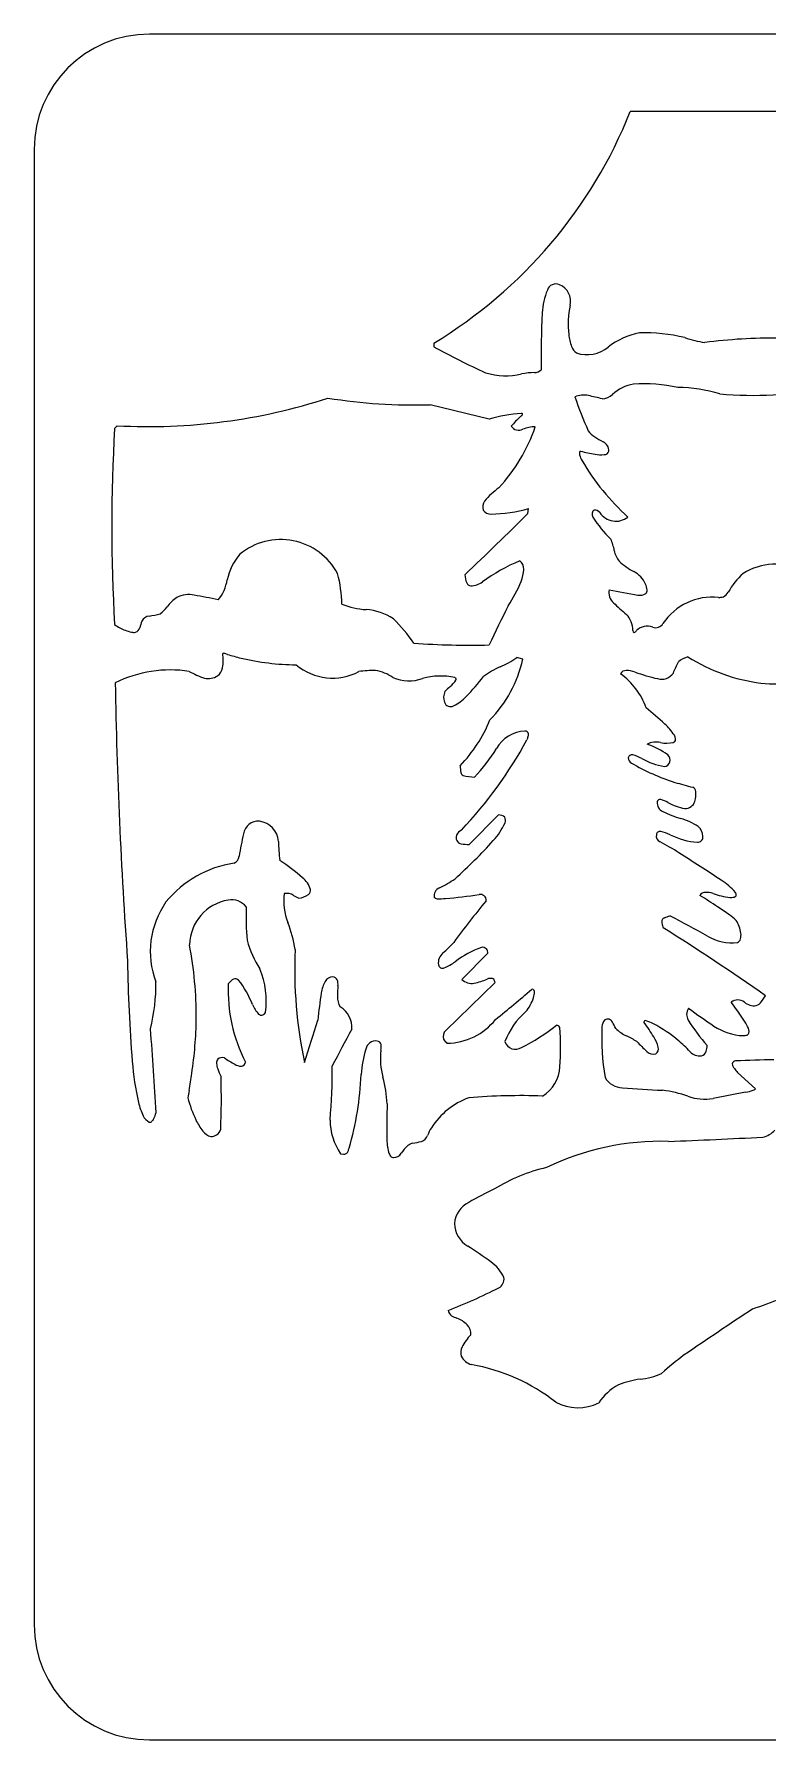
# Model space of a CAD drawing. Extents: x 0 to 14.9, y 0 to 7.4.
# Drawn here: x 0 to 3.18, y 0 to 7.4 of the extents above; entities that cross this region are included whole.
import ezdxf

# ---------------------------------------------------------------- set-up
doc = ezdxf.new("R2010")
doc.units = 0
doc.layers.add('WHITE', color=7, linetype='CONTINUOUS')

msp = doc.modelspace()

# ---------------------------------------------------------------- linework, layer by layer
at = {"layer": 'WHITE', "linetype": 'CONTINUOUS'}
for p, q in [((14.449212, 7.396474), (0.5, 7.396474)), ((6.786495, 7.060508), (2.583557, 7.060508)), ((0, 6.896474), (0, 0.5)), ((1.731921, 6.056591), (1.731921, 6.040942)), ((1.971525, 5.727059), (1.716295, 5.789564)), ((0.359779, 5.698412), (0.348955, 5.685783)), ((2.139927, 5.317192), (2.143126, 5.339586)), ((2.118275, 4.685765), (2.091327, 4.693115)), ((2.013195, 4.010764), (1.885372, 3.882941)), ((1.73785, 3.649308), (1.734175, 3.652352)), ((1.854331, 3.297165), (1.965839, 3.411151)), ((0.841219, 3.27893), (0.852397, 3.290578)), ((1.784595, 3.0764), (1.997569, 3.284139)), ((3.152593, 3.201877), (3.169546, 3.226842)), ((3.049048, 2.893705), (3.126582, 2.823526)), ((3.126582, 2.823526), (3.123976, 2.820089)), ((3.083067, 2.80843), (2.942456, 2.781004)), ((1.32824, 2.541887), (1.340612, 2.540319)), ((0.5, 0), (14.449212, 0))]:
    msp.add_line(p, q, dxfattribs=at)
for centre, radius, start, end in [((0.5, 6.896474), 0.5, 90, 180), ((0.662673, 7.826835), 2.068104, -58.867524, -21.749277), ((2.26062, 6.274715), 0.038346, 64.307228, 161.507977), ((2.248057, 6.237924), 0.077085, -13.102262, 67.750744), ((2.512588, 6.171512), 0.310557, 158.193081, 177.04813), ((2.672508, 6.139817), 0.358556, 167.004025, 187.325274), ((5.455535, 6.006899), 3.258102, 176.822308, 181.165657), ((2.536966, 6.119854), 0.22159, -173.325883, -159.458042), ((2.681285, 5.793543), 0.31277, 100.733678, 128.208175), ((2.643139, 5.331058), 0.770045, 76.751573, 91.496119), ((3.015345, 6.685808), 0.636064, -107.922075, -99.841384), ((3.210577, 3.712609), 2.366098, 89.606143, 97.380627), ((3.131544, 8.556136), 2.878393, -119.0945, -114.086865), ((2.381088, 6.059139), 0.054362, -161.732502, -123.823734), ((2.396673, 6.149191), 0.142773, -108.729593, -50.32131), ((2.043937, 6.200476), 0.285714, -107.754725, -76.0297), ((2.174057, 5.587453), 0.341283, 90.97489, 100.320678), ((2.165689, 5.978412), 0.049792, -87.051933, -49.378174), ((2.629147, 5.700793), 0.18103, 100.101333, 132.758917), ((2.643432, 5.236516), 0.644147, 76.854533, 94.098244), ((2.792734, 5.265109), 0.598682, 72.615265, 90.268688), ((3.113973, 7.409325), 1.579311, -95.17173, -78.361044), ((0.494359, 8.216663), 2.521845, -93.059068, -72.00248), ((1.645279, 8.127599), 2.339113, -99.1442, -88.260229), ((2.381161, 5.742051), 0.089474, 76.158795, 114.572742), ((3.838473, 6.325241), 1.576519, -161.439327, -155.710327), ((1.958415, 3.777225), 2.099226, 76.13061, 77.785147), ((2.461442, 5.878839), 0.063592, -89.839977, -45.210006), ((2.177347, 4.9737), 0.780968, 94.891768, 105.280623), ((2.29765, 5.51591), 0.291811, 130.531653, 141.940241), ((2.100198, 5.717784), 0.039076, -145.775856, -62.911889), ((2.084623, 5.766661), 0.037227, -51.076522, -31.112779), ((2.111776, 5.747213), 0.004723, 2.575664, 102.535238), ((7.671933, 5.26136), 7.335267, 176.682978, 183.321563), ((1.449047, 5.945084), 0.765635, -42.399474, -19.207163), ((2.166847, 5.572518), 0.120797, 87.525002, 113.856293), ((2.471202, 5.721636), 0.0829, -147.20956, -120.039307), ((7.809013, 14.621427), 10.460679, -120.946739, -120.716913), ((2.446635, 5.588052), 0.044608, -0.653345, 64.651786), ((2.394353, 5.580549), 0.03131, 174.765451, 195.649433), ((2.367959, 5.583186), 0.00479, 87.759767, 177.372201), ((2.466153, 5.598638), 0.105344, -165.411185, -150.45523), ((2.593167, 6.512934), 0.951939, -103.673031, -99.818708), ((2.457545, 5.731588), 0.158911, -99.677724, -85.12268), ((2.471402, 5.594163), 0.020913, -90.949378, -18.453743), ((3.289831, 6.088501), 1.063662, -149.377391, -132.360712), ((2.195542, 5.16905), 0.316668, 124.882985, 140.151029), ((1.990767, 5.345134), 0.046795, 145.020649, 196.909869), ((1.979735, 5.358765), 0.043365, -141.081331, -89.588242), ((1.973168, 5.923709), 0.608346, -89.352148, -73.776959), ((2.433326, 5.319192), 0.0148, 115.777502, 177.586285), ((2.428429, 5.300618), 0.031938, 43.90848, 92.762523), ((-12.553141, 20.176489), 20.897008, -46.364002, -45.32228), ((2.450593, 5.315131), 0.032394, 171.686313, 205.508177), ((2.945925, 5.651524), 0.630803, -146.26228, -135.122941), ((2.521323, 5.36702), 0.082717, -147.657039, -51.213231), ((1.069024, 4.926136), 0.278954, 27.958951, 129.64589), ((2.328543, 5.125828), 0.188486, 9.548717, 25.319322), ((1.084508, 4.977752), 0.253095, 139.854182, 168.09794), ((2.414277, 4.376116), 0.798876, 112.827348, 126.17049), ((2.076551, 5.076558), 0.045376, -1.60841, 52.220698), ((2.609232, 5.172628), 0.096077, -170.696385, -140.185389), ((2.746684, 5.340687), 0.311983, -132.619427, -118.229704), ((0.664766, 5.056482), 0.174121, -40.613785, -8.764826), ((0.752977, 4.912868), 0.580597, 1.187991, 14.365657), ((1.957023, 5.051872), 0.089676, 179.585295, 203.258714), ((1.972834, 5.080039), 0.14915, -22.268698, -1.826768), ((2.545811, 4.964434), 0.114537, 24.425679, 62.265497), ((3.251606, 4.85042), 0.273572, 130.930624, 152.657089), ((3.215938, 4.827582), 0.270722, 64.749372, 122.025065), ((0.670878, 4.847505), 0.118556, 78.734368, 116.263062), ((0.338552, 2.924563), 2.069967, 77.205845, 80.111243), ((1.89537, 5.026235), 0.022924, -154.760333, -98.275468), ((1.88616, 5.103068), 0.099693, -86.601128, -55.387019), ((1.533734, 5.262798), 0.624764, -33.511724, -22.519151), ((2.545802, 4.973568), 0.055164, 165.466165, 230.65175), ((3.101225, 7.867682), 2.943912, -101.935304, -99.467923), ((2.624735, 5.011304), 0.048065, -99.302728, -57.058556), ((2.581196, 4.981375), 0.075318, 3.613373, 23.822757), ((2.63576, 4.985017), 0.020634, -42.914459, 3.069617), ((2.967767, 5.044846), 0.090812, -91.034529, -77.740999), ((2.954754, 5.012566), 0.065045, -60.230185, -34.125122), ((0.453239, 5.20856), 0.338519, -82.248286, -74.155991), ((0.4739, 4.986721), 0.126207, -55.347107, -35.696775), ((0.744511, 4.78172), 0.213351, 126.228577, 141.997123), ((1.459038, 5.235582), 0.3351, -112.010689, -93.352553), ((1.421795, 4.655679), 0.24601, 56.636788, 85.886645), ((9.241916, 1.299478), 8.046711, 153.277339, 154.625125), ((2.949651, 5.366983), 0.618649, -135.180108, -128.136799), ((2.939537, 4.698681), 0.256749, 84.0554, 146.576313), ((0.441962, 4.953849), 0.149828, -128.355054, -108.270805), ((0.466214, 5.004527), 0.205679, -110.260743, -102.53899), ((0.431543, 4.828324), 0.026928, -72.889105, -12.353), ((1.077719, 4.650495), 0.643311, 161.882584, 164.486033), ((0.504524, 4.830207), 0.043295, 97.466039, 151.985484), ((1.055666, 4.348578), 0.717042, 34.587833, 45.629922), ((2.4928, 4.811209), 0.101895, -0.169882, 42.762338), ((2.603796, 4.810114), 0.009136, 175.019029, 249.095984), ((2.590849, 4.824092), 0.024507, -66.718234, -35.846403), ((2.656398, 4.76664), 0.062805, 67.013669, 136.666459), ((2.693114, 4.860533), 0.038079, -108.670592, -32.444461), ((0.433558, 4.84994), 0.047719, -104.561555, -82.889128), ((1.885975, 7.969408), 3.222736, -94.27081, -88.478865), ((0.60355, 4.682013), 0.215709, -8.737766, 7.58528), ((0.82065, 4.705817), 0.005706, 65.962635, 125.06089), ((0.779439, 4.518161), 0.197719, 72.796439, 77.27997), ((1.161984, 5.760873), 1.10254, -107.093211, -103.924224), ((1.145285, 5.745171), 1.083353, -103.266812, -90.516688), ((1.293143, 4.847176), 0.243285, -130.384353, -61.982451), ((1.577365, 4.808777), 0.554721, -44.144133, -12.81202), ((1.872474, 4.995906), 0.373603, -66.866829, -54.141143), ((0.710164, 5.580774), 2.270603, -24.86352, -23.509041), ((2.868074, 4.575303), 0.12526, 105.984997, 127.223662), ((3.250099, 5.360146), 0.784188, -122.083046, -97.365441), ((0.589895, 4.102672), 0.536847, 81.209891, 116.352423), ((0.893626, 5.032531), 0.456729, -119.038211, -109.959046), ((0.752027, 4.685973), 0.083966, -99.808902, -59.196602), ((0.761097, 4.659051), 0.056517, -53.105692, -9.992148), ((1.47185, 4.173788), 0.463119, 89.092074, 97.996621), ((1.451303, 4.456376), 0.182615, 55.397106, 81.216564), ((1.624702, 4.763868), 0.17194, -113.912522, -70.04334), ((1.761567, 4.32504), 0.288027, 77.482859, 105.749692), ((1.741115, 4.646979), 0.100915, -52.349389, -30.623491), ((1.821336, 4.599171), 0.007533, -28.520038, 69.360076), ((1.070217, 5.294), 1.112054, -43.818263, -37.866091), ((2.1543, 4.335478), 0.344444, 113.083762, 126.767671), ((2.564585, 4.611988), 0.02514, 88.46675, 154.536277), ((2.349307, 4.362647), 0.323673, 20.399396, 53.488672), ((2.562899, 4.504091), 0.133049, 71.693951, 88.984241), ((2.852017, 5.286656), 0.701309, -110.650473, -102.371939), ((2.719437, 4.660392), 0.061362, -106.746822, -33.99852), ((3.203509, 5.060799), 0.481402, -96.433555, -78.385156), ((22.029657, 4.938103), 21.68096, -179.063468, -175.873284), ((1.831904, 4.519978), 0.057449, 153.093632, 201.336372), ((1.862763, 4.482183), 0.103962, 125.252499, 142.149034), ((1.732973, 4.655704), 0.191918, -63.716119, -43.316175), ((1.804539, 4.507653), 0.027518, -161.836172, -60.816664), ((0.191538, 1.590831), 3.79188, 47.91579, 49.529512), ((1.391901, 4.661148), 0.630467, -43.856815, -22.249078), ((2.132663, 4.227728), 0.146448, 92.068973, 151.288636), ((2.127953, 4.359576), 0.014516, 10.110777, 92.27619), ((2.558803, 4.213216), 0.259057, 33.552564, 47.7632), ((0.507851, 5.219406), 1.851871, -43.485906, -28.480873), ((1.305043, 4.739795), 0.82702, -43.087987, -32.283159), ((2.473715, 4.221027), 0.357228, 159.077473, 161.172188), ((2.109055, 4.360581), 0.033224, -21.147277, 2.661943), ((2.694599, 4.235529), 0.090929, 77.275744, 114.784715), ((2.509403, 3.925639), 0.419099, 55.456918, 69.455291), ((2.739748, 4.448995), 0.127274, -101.383669, -76.336184), ((2.765631, 4.339567), 0.014845, -73.638785, -8.291098), ((2.744741, 4.337195), 0.035581, 0.372275, 32.661252), ((2.077902, 4.229807), 0.231453, -178.642749, -171.372613), ((2.589754, 4.256855), 0.014612, 71.991628, 175.011748), ((2.604579, 4.260594), 0.029484, -175.197324, -122.447064), ((3.059609, 5.042842), 0.934428, -120.25771, -107.575694), ((2.554151, 4.106024), 0.169542, 62.000707, 76.311607), ((2.782051, 4.513058), 0.297013, -119.955423, -99.823806), ((2.727141, 4.249373), 0.029281, -81.685896, 47.180658), ((1.865692, 4.197527), 0.016802, -171.647414, -114.569894), ((1.921596, 4.434892), 0.260355, -103.97835, -92.76862), ((3.370048, 6.128169), 2.063078, -106.692947, -104.47927), ((2.712101, 4.06561), 0.012039, 71.847126, 170.681672), ((2.68493, 3.94814), 0.132567, 62.142831, 76.511315), ((2.820234, 4.083725), 0.045649, -90.27285, -18.237619), ((2.845142, 4.110087), 0.022448, 6.022018, 66.152345), ((2.724446, 4.103655), 0.14329, -13.815471, 3.515621), ((2.014762, 3.976122), 0.034677, 44.558347, 92.589964), ((2.014518, 3.986932), 0.028381, -22.415117, 28.45186), ((2.741116, 4.063088), 0.041139, 173.759592, 247.165987), ((2.941147, 4.468458), 0.493109, -115.978159, -106.326882), ((2.864456, 4.269006), 0.235167, -119.999502, -100.892629), ((2.729133, 3.738645), 0.26688, 56.185771, 74.037697), ((2.069083, 3.654437), 1.19352, 166.702234, 171.456628), ((0.970785, 3.919786), 0.063883, 85.046254, 171.742623), ((0.965024, 3.89017), 0.09394, 3.339839, 83.105267), ((1.8558, 3.912336), 0.027214, 155.589274, 205.767177), ((1.883, 3.894411), 0.059607, 121.94183, 150.699298), ((1.783895, 4.091578), 0.28162, -43.009265, -24.205804), ((2.724636, 3.920258), 0.028584, 168.171403, 244.989644), ((2.711546, 3.923992), 0.015037, 73.351952, 171.874261), ((2.675166, 3.744762), 0.197866, 65.562024, 78.133406), ((2.896023, 4.196623), 0.30521, -117.091927, -94.018369), ((2.842055, 3.916289), 0.056667, 1.256395, 51.085033), ((1.733955, 3.903924), 0.675202, -179.297255, -172.322354), ((0.190853, 5.527683), 2.426387, -47.68283, -42.147367), ((1.855509, 3.911716), 0.026686, -155.160394, -99.179256), ((1.886486, 4.139318), 0.25638, -97.899014, -90.248832), ((2.316912, 3.129107), 0.861473, 56.312464, 62.660666), ((2.875793, 3.915171), 0.023037, -92.880488, 5.883052), ((0.937815, 3.333998), 0.473035, 98.659471, 140.752808), ((0.850177, 3.837002), 0.038986, -65.09604, -7.75109), ((0.418381, 2.864412), 1.148497, 49.569747, 55.74725), ((-2.627909, -4.742771), 10.157297, 56.506043, 57.732872), ((1.094268, 3.653976), 0.109184, 18.075684, 50.846926), ((1.492805, 4.231048), 0.597875, -63.793911, -56.317661), ((2.817307, 3.478344), 0.296439, 41.516914, 57.316201), ((0.876877, 3.418407), 0.373405, 144.870848, 200.616822), ((0.874871, 3.442684), 0.201712, 99.615422, 178.545591), ((0.855432, 3.560606), 0.082201, 38.959877, 99.985801), ((1.339421, 3.639669), 0.257736, 173.333703, 201.592362), ((1.093398, 3.611246), 0.059189, 58.479028, 99.698413), ((1.185753, 3.754965), 0.111666, -123.363076, -109.890898), ((1.136418, 3.743226), 0.093952, -83.066157, -56.337285), ((1.173998, 3.684523), 0.024295, -53.364128, 7.8759), ((1.772492, 3.659028), 0.038894, 113.750212, 189.883495), ((1.749411, 3.686774), 0.039209, -107.148941, -93.380212), ((1.759746, 3.92102), 0.27368, -92.648603, -85.140206), ((1.550996, 6.244779), 2.606793, -84.895451, -81.680245), ((5.241787, 0.951419), 4.242578, 140.704386, 143.796361), ((1.933359, 3.636561), 0.029317, 54.801857, 100.150405), ((1.936257, 3.64269), 0.022668, -11.07393, 51.856359), ((-8.525523, -14.080927), 21.095467, 57.00614, 57.25297), ((2.909064, 3.647403), 0.027459, 90.507369, 148.438488), ((2.91024, 3.564816), 0.110055, 73.074046, 90.738653), ((3.068852, 4.037623), 0.388704, -109.003376, -97.946178), ((3.016638, 3.725593), 0.072958, -91.195194, -76.693649), ((3.030341, 3.669242), 0.014971, -78.092275, -37.696088), ((3.028134, 3.66497), 0.014877, -19.157632, 41.540901), ((1.968028, 3.564436), 1.049769, 177.387132, 185.319576), ((2.741577, 3.547071), 0.021654, 155.777372, 195.762326), ((2.736619, 3.549665), 0.016072, 108.561702, 156.961526), ((2.515328, 4.225242), 0.694825, -71.873127, -69.78263), ((-3.203818, -7.712883), 12.762802, 61.333405, 62.165153), ((2.10786, 2.304556), 1.562094, 54.575822, 56.853012), ((2.91314, 3.428128), 0.179823, 44.102726, 56.155891), ((2.935756, 3.481705), 0.128326, 7.394507, 33.898554), ((0.518734, 3.324172), 0.621523, 9.505471, 20.79437), ((3.154925, 3.66152), 0.450554, -164.509682, -161.845791), ((-2.794777, -5.265845), 10.377808, 54.920046, 57.855517), ((3.021171, 3.649111), 0.193051, -122.076474, -81.810647), ((3.000136, 3.489419), 0.063491, -14.944546, 7.96778), ((-0.995103, 3.132148), 1.697925, -0.140152, 10.713988), ((1.35696, 3.58684), 0.450386, -164.583336, -147.172229), ((3.010679, 3.33528), 1.881184, 177.211093, 192.199506), ((1.806901, 3.369665), 0.055251, 129.232832, 189.376113), ((1.248709, 3.999985), 0.786748, -48.311846, -43.610149), ((2.074391, 3.055194), 0.404963, 109.657768, 127.984468), ((1.942666, 3.412315), 0.024655, 44.819648, 100.529741), ((1.937814, 3.412703), 0.028068, -3.170098, 37.254461), ((3.039284, 3.479006), 0.022981, -65.896133, -15.031426), ((7.057297, 3.468092), 6.653001, -179.223123, -175.46424), ((0.646572, 3.204209), 0.359652, -8.037924, 22.644443), ((1.769632, 3.36371), 0.017511, -169.979769, -62.489904), ((1.696088, 3.552044), 0.219601, -68.177597, -54.002755), ((-0.222105, 3.270613), 0.749668, -14.477204, 1.246799), ((1.523099, 3.251293), 0.68244, 177.679035, 207.243739), ((0.876346, 3.268682), 0.03245, 113.010662, 137.562664), ((0.871291, 3.275374), 0.024399, 51.740299, 108.223543), ((0.548216, 3.033907), 0.426959, 21.259422, 37.62007), ((1.394817, 3.213964), 0.152756, 150.809641, 170.44794), ((1.296613, 3.2687), 0.040328, 92.443923, 150.652618), ((1.29175, 3.284619), 0.024574, 25.141518, 82.650778), ((1.265787, 3.277809), 0.051203, -7.421891, 19.688529), ((2.392317, 3.197263), 1.078294, 176.068503, 178.578486), ((1.895253, 3.338392), 0.058088, -134.786716, -77.966616), ((1.866125, 3.508389), 0.230527, -79.695108, -65.174434), ((1.977769, 3.260564), 0.041361, 78.558529, 111.049341), ((1.985586, 3.291535), 0.009576, 37.812084, 87.678795), ((1.913007, 3.263345), 0.087081, 13.814727, 23.025253), ((2.15911, 3.245466), 0.009191, -2.095222, 108.00028), ((1.076933, 3.243792), 0.141933, -157.168473, -137.024857), ((2.799506, 2.995521), 1.574318, 171.091563, 175.438507), ((1.389101, 3.220404), 0.074833, 177.235547, 213.919497), ((-1.510217, 7.502737), 5.611875, -51.278117, -49.205764), ((1.983777, 3.276443), 0.189456, -38.769169, -18.041186), ((2.095392, 3.24276), 0.072942, -20.037119, 1.861653), ((3.05024, 3.162812), 0.04584, 52.60914, 129.478726), ((2.238127, 2.589546), 0.991712, 30.547891, 37.860038), ((3.119815, 3.245174), 0.062071, -132.255324, -81.491169), ((3.117337, 3.223429), 0.041322, -73.606955, -31.437864), ((-1.05698, 3.151874), 1.75996, -8.556492, -0.777427), ((0.985105, 3.160065), 0.017723, -132.696252, -82.738984), ((0.978892, 3.169841), 0.028634, -72.829502, -33.783829), ((-26.52827, 11.849289), 29.098438, -17.833668, -17.455608), ((1.275403, 3.091216), 0.10152, -5.627588, 59.45134), ((1.785897, 3.295059), 0.273984, -89.30547, -38.526828), ((2.337796, 2.916371), 0.317574, 130.513454, 159.441218), ((2.506749, 3.091258), 0.045736, 137.086846, 179.350987), ((2.48497, 3.102168), 0.023378, 26.130172, 120.078809), ((2.301091, 2.987489), 0.239978, 23.934722, 31.384515), ((2.648548, 3.113382), 0.005685, 53.681615, 190.030649), ((1.410795, 2.245844), 1.506356, 32.172836, 35.117876), ((2.617298, 2.982672), 0.13965, 61.555578, 75.647551), ((2.89182, 3.137994), 0.065285, 148.454019, 172.92644), ((2.91693, 3.15786), 0.090672, -172.505411, -156.299267), ((3.579443, 3.593827), 0.88261, -147.639399, -138.645929), ((4.632057, 5.634255), 3.047478, -126.107234, -123.580773), ((-8.529746, 2.290011), 9.068261, 2.716002, 5.018), ((10.193737, -1.711462), 10.035688, 151.473318, 152.502411), ((1.807487, 3.049728), 0.035149, 130.638215, 199.440197), ((1.837054, 3.078119), 0.074431, -147.410795, -129.992861), ((1.778051, 3.688272), 0.763125, -63.996263, -50.523506), ((2.261046, 3.079042), 0.020302, 28.759458, 83.860512), ((1.0952, 3.005326), 1.186584, -4.182116, 4.034462), ((3.447862, 3.043238), 0.988038, 177.184192, 189.987461), ((2.636124, 3.202505), 0.165008, -134.516868, -114.771647), ((2.364224, 2.629431), 0.469311, 58.123662, 64.402852), ((2.354248, 2.495302), 0.693477, 50.87264, 61.625176), ((2.549141, 2.963343), 0.160763, 14.558843, 31.751266), ((2.209702, 2.376912), 0.877331, 43.851218, 48.428018), ((3.084405, 3.300733), 0.247383, -123.890994, -92.766249), ((3.073893, 3.099744), 0.046128, -91.772582, -70.089265), ((3.084327, 3.070103), 0.014709, -68.981672, -23.213547), ((3.0555, 3.071323), 0.042922, -9.409054, 31.253221), ((1.915288, 2.85074), 0.499105, 163.153368, 175.972297), ((1.481193, 2.986123), 0.044564, 83.316799, 168.001937), ((1.483811, 3.009593), 0.020948, 14.424671, 82.956245), ((1.791208, 2.953349), 0.290753, 172.722223, 195.898283), ((1.42529, 3.006627), 0.079233, -11.979143, 5.929358), ((2.085984, 3.041897), 0.047642, -162.906344, -55.996235), ((3.696319, 4.074553), 1.506971, -136.012779, -133.716186), ((2.682965, 3.010574), 0.037753, -138.088001, -73.140136), ((2.681085, 2.995838), 0.024946, -59.049717, 18.501505), ((2.883881, 3.020349), 0.054698, -139.349197, -80.947445), ((2.884943, 2.994756), 0.029407, -75.135415, -16.871045), ((2.723634, 3.02846), 0.194102, -12.568656, -5.256364), ((1.699722, 3.04346), 1.278624, -175.447096, -167.346299), ((-1.810338, 3.257711), 2.52069, -10.101962, -8.387614), ((0.817458, 2.936175), 0.027068, 143.761806, 186.210873), ((0.885685, 2.941541), 0.095497, -175.017101, -160.393093), ((0.815757, 2.922897), 0.035532, 75.586951, 124.510376), ((1.328941, 3.10817), 0.569026, -159.564832, -155.748258), ((1.328986, 3.718353), 0.913012, -123.534601, -120.229406), ((0.9002, 2.983657), 0.062346, -119.691683, -91.828928), ((0.896235, 2.941551), 0.020305, -84.417496, -7.536246), ((-1.043906, 2.897449), 2.335815, -5.152906, 0.605371), ((0.075184, 2.94194), 1.343405, -16.247691, -2.395197), ((2.12662, 2.92322), 0.152069, -59.711683, -1.668572), ((3.040352, 2.928526), 0.015399, 90.851152, 170.247353), ((3.074068, 2.942514), 0.050199, -166.897772, -141.758792), ((3.146641, 2.987697), 0.135495, -145.751198, -136.076683), ((3.265244, -1.740318), 4.689648, 90.718778, 92.751473), ((0.975686, 2.753511), 0.310675, 168.47543, 174.279111), ((-2.422802, 2.781764), 3.234263, -2.377542, 1.64208), ((0.938321, 2.722675), 0.592817, 3.395265, 14.759569), ((2.552564, 2.917389), 0.090104, -149.664203, -92.117271), ((2.916483, 7.455601), 4.642802, -94.536864, -92.378965), ((2.654333, 2.280047), 0.541225, 70.692426, 82.629294), ((3.016722, 3.147142), 0.345149, -78.917491, -73.281116), ((3.104462, 2.853618), 0.038793, -72.678446, -59.801019), ((0.718507, 2.826692), 0.273778, -166.626541, -153.864097), ((1.121288, 2.894145), 0.467766, -166.441192, -153.896993), ((4.563708, 2.65102), 3.035489, 177.984389, 180.784316), ((1.995203, 2.478665), 0.325204, 110.074533, 147.298497), ((2.109439, 0.081545), 2.711989, 88.01628, 94.77724), ((2.907119, 2.999751), 0.221583, -109.464507, -80.823624), ((0.524662, 2.729531), 0.056983, -155.711266, -116.679293), ((0.501511, 2.690321), 0.011957, -101.749062, -41.658316), ((0.483653, 2.710105), 0.038559, -45.987706, -24.291622), ((0.415683, 2.747345), 0.115986, -27.247586, -13.781813), ((0.928543, 2.796797), 0.251862, -154.491443, -141.52473), ((1.545236, 2.690094), 0.262778, -179.469448, -145.667181), ((0.784035, 2.679356), 0.065692, -143.298261, -105.55755), ((0.764543, 2.662029), 0.045997, -87.666853, -55.471062), ((0.773617, 2.655904), 0.036031, -61.850315, -13.33525), ((1.807241, 2.613745), 0.27877, -179.12114, -166.516293), ((1.564822, 3.044507), 0.463876, -80.639321, -75.785442), ((1.664455, 2.635736), 0.043322, -70.763496, -20.473323), ((1.921762, 2.535607), 0.232786, 149.326661, 158.589775), ((2.717422, 1.455745), 1.139975, 88.369008, 115.821485), ((1.489289, 35.39452), 32.823477, -87.799025, -87.085764), ((3.13801, 2.707165), 0.095797, -77.912774, -41.645299), ((1.343509, 2.561057), 0.020939, -97.95391, -64.298122), ((1.344015, 2.557628), 0.01766, -60.950793, -16.301297), ((1.137382, 2.626216), 0.235368, -18.208021, -14.805867), ((1.585061, 2.561645), 0.050579, -165.223505, -142.574896), ((1.557371, 2.540859), 0.01596, -141.422659, -87.8284), ((1.556667, 2.565538), 0.04065, -88.15575, -32.838483), ((1.716622, 2.463047), 0.149325, 130.212235, 147.401439), ((1.648253, 2.544813), 0.042747, 100.763055, 130.989168), ((2.395726, 1.735322), 0.766778, 103.180611, 121.536029), ((2.932873, 0.456145), 2.148391, 115.893378, 119.244046), ((1.934357, 2.229912), 0.112989, 116.853683, 175.191283), ((1.938571, 2.241937), 0.116834, -178.747663, -120.618059), ((-0.827268, -1.947389), 4.903303, 55.079746, 56.499724), ((1.873939, 1.928719), 0.178866, 25.006451, 53.808188), ((1.993806, 1.997678), 0.042753, -62.62349, 8.949935), ((0.807937, 4.37135), 2.696162, -68.537867, -63.44048), ((1.855056, 5.484083), 3.828049, -70.797771, -66.883229), ((1.833559, 1.870253), 0.039965, -168.288918, -127.863215), ((38.962438, -51.781275), 64.524846, 123.750257, 124.06802), ((1.895318, 2.01136), 0.19302, -116.554058, -108.951209), ((1.783161, 1.705835), 0.132546, 45.160128, 68.08438), ((1.843593, 1.763468), 0.049117, -8.128948, 47.742463), ((1.901991, 1.679322), 0.053272, 152.738295, 197.411121), ((2.105799, 1.56473), 0.287057, 138.076848, 151.039738), ((1.916456, 1.697601), 0.073719, -152.342382, -107.349309), ((1.755941, 0.823901), 0.815192, 51.729227, 80.215798), ((3.770007, 0.41383), 1.576191, 127.196371, 131.786943), ((2.664307, 1.229267), 0.33656, 96.500556, 113.062103), ((2.590077, 1.881155), 0.319542, -83.508301, -66.06957), ((2.634829, 1.340652), 0.223141, 117.305467, 147.406954), ((2.35687, 1.646943), 0.206696, -117.679683, -64.200354), ((0.5, 0.5), 0.5, 180, 270)]:
    msp.add_arc(centre, radius, start, end, dxfattribs=at)

doc.saveas('drawing.dxf')
